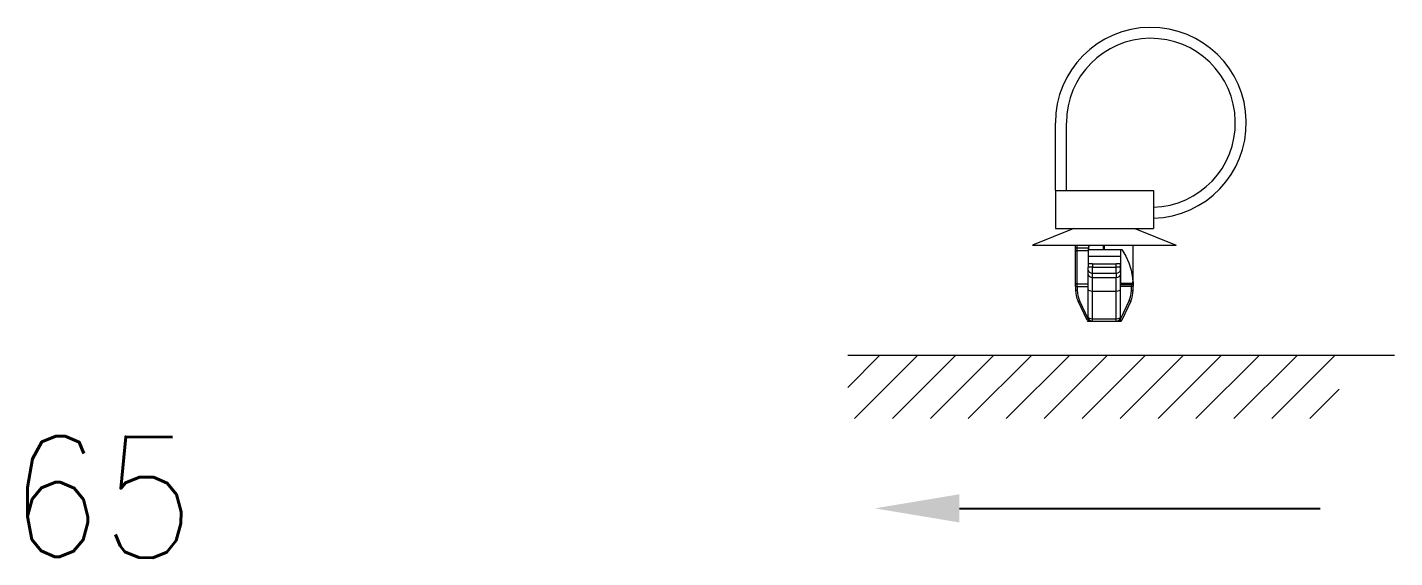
# Model space of a CAD drawing. Header units: inches. Extents: x 47316 to 59086, y 3141 to 11743.
# Drawn here: x 53610.1 to 53666.7, y 10137.2 to 10159.2 of the extents above; entities that cross this region are included whole.
import ezdxf

# ---------------------------------------------------------------- set-up
doc = ezdxf.new("R2010")
doc.units = ezdxf.units.IN
doc.header["$MEASUREMENT"] = 0
doc.styles.get("Standard").update_dxf_attribs({"font": ''})
doc.styles.get('Standard').set_extended_font_data('SimSun')
doc.linetypes.add('_VH_FELT_TAPE', pattern='A,0.4,-0.7,["FELT",Standard,S=0.3,R=0,X=-0.5,Y=-0.15],-0.7', length=1.8)

msp = doc.modelspace()

# ---------------------------------------------------------------- linework, layer by layer
at = {"color": 0, "linetype": 'ByBlock', "lineweight": 15, "ltscale": 0.2}
for p, q in [((53652.669, 10152.45), (53652.669, 10155.25)), ((53653.124, 10152.45), (53653.124, 10155.25))]:
    msp.add_line(p, q, dxfattribs=at)
at = {"color": 0, "linetype": 'ByBlock', "lineweight": 15, "ltscale": 0.289999}
msp.add_line((53652.669, 10152.45), (53656.729, 10152.45), dxfattribs=at)
at = {"color": 0, "linetype": 'ByBlock', "lineweight": 15, "ltscale": 0.1125}
for p, q in [((53652.669, 10152.45), (53652.669, 10150.875)), ((53656.729, 10152.45), (53656.729, 10150.875))]:
    msp.add_line(p, q, dxfattribs=at)
at = {"color": 0, "linetype": 'ByBlock', "lineweight": 15, "ltscale": 0.132311}
for p, q in [((53653.439, 10150.875), (53651.724, 10150.175)), ((53655.959, 10150.875), (53657.674, 10150.175))]:
    msp.add_line(p, q, dxfattribs=at)
at = {"color": 0, "linetype": 'ByBlock', "lineweight": 15, "ltscale": 0.096026}
for p, q in [((53652.669, 10150.875), (53654.013, 10150.875)), ((53655.385, 10150.875), (53656.729, 10150.875))]:
    msp.add_line(p, q, dxfattribs=at)
at = {"color": 0, "linetype": 'ByBlock', "lineweight": 15, "ltscale": 0.097948}
msp.add_line((53654.013, 10150.875), (53655.385, 10150.875), dxfattribs=at)
at = {"color": 0, "linetype": 'ByBlock', "lineweight": 15, "ltscale": 0.425}
msp.add_line((53651.724, 10150.175), (53657.674, 10150.175), dxfattribs=at)
at = {"color": 0, "linetype": 'ByBlock', "lineweight": 15, "ltscale": 0.008443}
for p, q in [((53653.509, 10150.057), (53653.509, 10150.175)), ((53653.579, 10150.057), (53653.579, 10150.175))]:
    msp.add_line(p, q, dxfattribs=at)
at = {"color": 0, "linetype": 'ByBlock', "lineweight": 15, "ltscale": 0.005}
for p, q in [((53653.579, 10150.057), (53653.509, 10150.057)), ((53653.579, 10148.474), (53653.509, 10148.474)), ((53653.579, 10148.308), (53653.509, 10148.308)), ((53655.819, 10148.479), (53655.889, 10148.479)), ((53655.819, 10148.308), (53655.889, 10148.308)), ((53653.671, 10147.894), (53653.607, 10147.864)), ((53655.727, 10147.894), (53655.79, 10147.864)), ((53654.044, 10147.095), (53653.98, 10147.066)), ((53654.044, 10147.095), (53654.044, 10147.025)), ((53655.354, 10147.095), (53655.354, 10147.025)), ((53655.354, 10147.095), (53655.418, 10147.066))]:
    msp.add_line(p, q, dxfattribs=at)
at = {"color": 0, "linetype": 'ByBlock', "lineweight": 15, "ltscale": 0.009488}
msp.add_line((53653.509, 10149.924), (53653.509, 10150.057), dxfattribs=at)
at = {"color": 0, "linetype": 'ByBlock', "lineweight": 15, "ltscale": 0.097302}
for p, q in [((53653.509, 10148.562), (53653.509, 10149.924)), ((53653.579, 10148.584), (53653.579, 10149.946))]:
    msp.add_line(p, q, dxfattribs=at)
at = {"color": 0, "linetype": 'ByBlock', "lineweight": 15, "ltscale": 0.032832}
msp.add_line((53654.039, 10150.057), (53653.579, 10150.057), dxfattribs=at)
at = {"color": 0, "linetype": 'ByBlock', "lineweight": 15, "ltscale": 0.007906}
msp.add_line((53653.579, 10149.946), (53653.579, 10150.057), dxfattribs=at)
at = {"color": 0, "linetype": 'ByBlock', "lineweight": 15, "ltscale": 0.0325}
for p, q in [((53654.034, 10149.946), (53653.579, 10149.946)), ((53653.579, 10148.584), (53654.034, 10148.584)), ((53653.579, 10148.474), (53654.034, 10148.474)), ((53655.364, 10148.557), (53655.819, 10148.557)), ((53655.364, 10148.479), (53655.819, 10148.479))]:
    msp.add_line(p, q, dxfattribs=at)
at = {"color": 0, "linetype": 'ByBlock', "lineweight": 15, "ltscale": 0.02}
for p, q in [((53654.034, 10150), (53654.034, 10149.72)), ((53655.364, 10150), (53655.364, 10149.72))]:
    msp.add_line(p, q, dxfattribs=at)
at = {"color": 0, "linetype": 'ByBlock', "lineweight": 15, "ltscale": 0.095}
for p, q in [((53654.034, 10150), (53655.364, 10150)), ((53654.034, 10149.72), (53655.364, 10149.72))]:
    msp.add_line(p, q, dxfattribs=at)
at = {"color": 0, "linetype": 'ByBlock', "lineweight": 15, "ltscale": 0.0125}
for p, q in [((53654.664, 10150), (53654.664, 10150.175)), ((53654.699, 10150), (53654.699, 10150.175)), ((53654.209, 10149.405), (53654.034, 10149.405)), ((53655.364, 10149.405), (53655.189, 10149.405)), ((53654.209, 10149.274), (53654.034, 10149.274)), ((53655.364, 10149.274), (53655.189, 10149.274))]:
    msp.add_line(p, q, dxfattribs=at)
at = {"color": 0, "linetype": 'ByBlock', "lineweight": 15, "ltscale": 0.0025}
msp.add_line((53654.699, 10150.057), (53654.664, 10150.057), dxfattribs=at)
at = {"color": 0, "linetype": 'ByBlock', "lineweight": 15, "ltscale": 0.004339}
msp.add_line((53655.364, 10150), (53655.425, 10150), dxfattribs=at)
at = {"color": 0, "linetype": 'ByBlock', "lineweight": 15, "ltscale": 0.1}
msp.add_line((53655.364, 10150), (53655.364, 10148.6), dxfattribs=at)
at = {"color": 0, "linetype": 'ByBlock', "lineweight": 15}
for p, q in [((53655.425, 10150), (53655.591, 10149.731)), ((53655.591, 10149.731), (53655.719, 10149.445)), ((53655.719, 10149.445), (53655.808, 10149.148)), ((53655.808, 10149.148), (53655.852, 10148.911)), ((53655.852, 10148.911), (53655.878, 10148.67))]:
    msp.add_line(p, q, dxfattribs=at)
at = {"color": 0, "linetype": 'ByBlock', "lineweight": 15, "ltscale": 0.107719}
msp.add_line((53655.889, 10148.667), (53655.889, 10150.175), dxfattribs=at)
at = {"color": 0, "linetype": 'ByBlock', "lineweight": 15, "ltscale": 0.022501}
for p, q in [((53654.034, 10149.72), (53654.034, 10149.405)), ((53655.364, 10149.72), (53655.364, 10149.405))]:
    msp.add_line(p, q, dxfattribs=at)
at = {"color": 0, "linetype": 'ByBlock', "lineweight": 15, "ltscale": 0.009364}
for p, q in [((53654.034, 10149.405), (53654.034, 10149.274)), ((53654.209, 10149.405), (53654.209, 10149.274)), ((53655.189, 10149.274), (53655.189, 10149.405)), ((53655.364, 10149.274), (53655.364, 10149.405))]:
    msp.add_line(p, q, dxfattribs=at)
at = {"color": 0, "linetype": 'ByBlock', "lineweight": 15, "ltscale": 0.07}
for p, q in [((53654.209, 10149.405), (53655.189, 10149.405)), ((53654.209, 10149.274), (53655.189, 10149.274)), ((53654.209, 10149.022), (53655.189, 10149.022)), ((53654.209, 10148.845), (53655.189, 10148.845)), ((53654.209, 10148.278), (53655.189, 10148.278)), ((53654.209, 10147.131), (53655.189, 10147.131)), ((53654.209, 10147.025), (53655.189, 10147.025))]:
    msp.add_line(p, q, dxfattribs=at)
at = {"color": 0, "linetype": 'ByBlock', "lineweight": 15, "ltscale": 0.009006}
for p, q in [((53654.034, 10149.148), (53654.034, 10149.274)), ((53655.364, 10149.148), (53655.364, 10149.274))]:
    msp.add_line(p, q, dxfattribs=at)
at = {"color": 0, "linetype": 'ByBlock', "lineweight": 15, "ltscale": 0.012637}
for p, q in [((53654.034, 10148.971), (53654.034, 10149.148)), ((53654.209, 10148.845), (53654.209, 10149.022)), ((53655.189, 10149.022), (53655.189, 10148.845)), ((53655.364, 10149.148), (53655.364, 10148.971))]:
    msp.add_line(p, q, dxfattribs=at)
at = {"color": 0, "linetype": 'ByBlock', "lineweight": 15, "ltscale": 0.04455}
for p, q in [((53654.034, 10148.348), (53654.034, 10148.971)), ((53655.364, 10148.348), (53655.364, 10148.971))]:
    msp.add_line(p, q, dxfattribs=at)
at = {"color": 0, "linetype": 'ByBlock', "lineweight": 15, "ltscale": 0.018011}
for p, q in [((53654.209, 10149.022), (53654.209, 10149.274)), ((53655.189, 10149.022), (53655.189, 10149.274))]:
    msp.add_line(p, q, dxfattribs=at)
at = {"color": 0, "linetype": 'ByBlock', "lineweight": 15, "ltscale": 0.0405}
for p, q in [((53654.209, 10148.278), (53654.209, 10148.845)), ((53655.189, 10148.278), (53655.189, 10148.845))]:
    msp.add_line(p, q, dxfattribs=at)
at = {"color": 0, "linetype": 'ByBlock', "lineweight": 15, "ltscale": 0.006325}
msp.add_line((53653.509, 10148.474), (53653.509, 10148.562), dxfattribs=at)
at = {"color": 0, "linetype": 'ByBlock', "lineweight": 15, "ltscale": 0.011804}
for p, q in [((53653.509, 10148.474), (53653.509, 10148.308)), ((53653.579, 10148.474), (53653.579, 10148.308))]:
    msp.add_line(p, q, dxfattribs=at)
at = {"color": 0, "linetype": 'ByBlock', "lineweight": 15, "ltscale": 0.007907}
msp.add_line((53653.579, 10148.474), (53653.579, 10148.584), dxfattribs=at)
at = {"color": 0, "linetype": 'ByBlock', "lineweight": 15, "ltscale": 0.081943}
for p, q in [((53654.034, 10147.2), (53654.034, 10148.348)), ((53654.209, 10147.131), (53654.209, 10148.278)), ((53655.189, 10147.131), (53655.189, 10148.278)), ((53655.364, 10147.2), (53655.364, 10148.348))]:
    msp.add_line(p, q, dxfattribs=at)
at = {"color": 0, "linetype": 'ByBlock', "lineweight": 15, "ltscale": 0.031953}
msp.add_line((53655.364, 10148.6), (53655.811, 10148.6), dxfattribs=at)
at = {"color": 0, "linetype": 'ByBlock', "lineweight": 15, "ltscale": 0.003059}
msp.add_line((53655.364, 10148.557), (53655.364, 10148.6), dxfattribs=at)
at = {"color": 0, "linetype": 'ByBlock', "lineweight": 15, "ltscale": 0.000233459}
msp.add_line((53655.364, 10148.554), (53655.364, 10148.557), dxfattribs=at)
at = {"color": 0, "linetype": 'ByBlock', "lineweight": 15, "ltscale": 0.005363}
msp.add_line((53655.364, 10148.479), (53655.364, 10148.554), dxfattribs=at)
at = {"color": 0, "linetype": 'ByBlock', "lineweight": 15, "ltscale": 0.000495148}
msp.add_line((53655.811, 10148.6), (53655.818, 10148.6), dxfattribs=at)
at = {"color": 0, "linetype": 'ByBlock', "lineweight": 15, "ltscale": 9.0198e-05}
msp.add_line((53655.818, 10148.6), (53655.819, 10148.599), dxfattribs=at)
at = {"color": 0, "linetype": 'ByBlock', "lineweight": 15, "ltscale": 0.002986}
msp.add_line((53655.819, 10148.599), (53655.819, 10148.557), dxfattribs=at)
at = {"color": 0, "linetype": 'ByBlock', "lineweight": 15, "ltscale": 0.005597}
msp.add_line((53655.819, 10148.557), (53655.819, 10148.479), dxfattribs=at)
at = {"color": 0, "linetype": 'ByBlock', "lineweight": 15, "ltscale": 0.012206}
for p, q in [((53655.819, 10148.308), (53655.819, 10148.479)), ((53655.889, 10148.308), (53655.889, 10148.479))]:
    msp.add_line(p, q, dxfattribs=at)
at = {"color": 0, "linetype": 'ByBlock', "lineweight": 15, "ltscale": 0.000715637}
msp.add_line((53655.878, 10148.67), (53655.888, 10148.67), dxfattribs=at)
at = {"color": 0, "linetype": 'ByBlock', "lineweight": 15, "ltscale": 0.00896}
msp.add_line((53655.889, 10148.667), (53655.889, 10148.542), dxfattribs=at)
at = {"color": 0, "linetype": 'ByBlock', "lineweight": 15, "ltscale": 0.004477}
msp.add_line((53655.889, 10148.542), (53655.889, 10148.479), dxfattribs=at)
at = {"color": 0, "linetype": 'ByBlock', "lineweight": 15, "ltscale": 0.062942}
for p, q in [((53653.98, 10147.066), (53653.607, 10147.864)), ((53655.79, 10147.864), (53655.418, 10147.066))]:
    msp.add_line(p, q, dxfattribs=at)
at = {"color": 0, "linetype": 'ByBlock', "lineweight": 15, "ltscale": 0.062941}
for p, q in [((53654.044, 10147.095), (53653.671, 10147.894)), ((53655.727, 10147.894), (53655.354, 10147.095))]:
    msp.add_line(p, q, dxfattribs=at)
at = {"color": 0, "linetype": 'ByBlock', "lineweight": 15, "ltscale": 0.001816}
for p, q in [((53654.044, 10147.095), (53654.069, 10147.095)), ((53655.329, 10147.095), (53655.354, 10147.095))]:
    msp.add_line(p, q, dxfattribs=at)
at = {"color": 0, "linetype": 'ByBlock', "lineweight": 15, "ltscale": 0.007544}
for p, q in [((53654.209, 10147.025), (53654.209, 10147.131)), ((53655.189, 10147.025), (53655.189, 10147.131))]:
    msp.add_line(p, q, dxfattribs=at)
at = {"color": 0, "linetype": 'ByBlock', "lineweight": 15, "ltscale": 0.011816}
for p, q in [((53654.044, 10147.025), (53654.209, 10147.025)), ((53655.189, 10147.025), (53655.354, 10147.025))]:
    msp.add_line(p, q, dxfattribs=at)
at = {"color": 0, "lineweight": 15}
for p, q in [((53644.067, 10145.625), (53666.723, 10145.625, 0)), ((53644.067, 10144.287), (53645.405, 10145.625)), ((53644.349, 10142.997), (53646.977, 10145.625)), ((53645.92, 10142.997), (53648.548, 10145.625)), ((53647.492, 10142.997), (53650.12, 10145.625)), ((53649.063, 10142.997), (53651.691, 10145.625)), ((53650.635, 10142.997), (53653.263, 10145.625)), ((53652.206, 10142.997), (53654.835, 10145.625)), ((53653.778, 10142.997), (53656.406, 10145.625)), ((53655.349, 10142.997), (53657.978, 10145.625)), ((53656.921, 10142.997), (53659.549, 10145.625)), ((53658.493, 10142.997), (53661.121, 10145.625)), ((53660.064, 10142.997), (53662.692, 10145.625)), ((53661.636, 10142.997), (53664.264, 10145.625)), ((53663.207, 10142.997), (53664.429, 10144.219))]:
    msp.add_line(p, q, dxfattribs=at)
msp.add_line((53648.695, 10139.275), (53663.643, 10139.275))
at = {"color": 0, "linetype": 'ByBlock', "lineweight": 15}
for centre, radius, start, end in [((53656.624, 10155.25), 3.955, 271.5213, 180), ((53656.624, 10155.25), 3.5, 271.7191, 180), ((53654.384, 10150), 0.35, 150, 180), ((53654.559, 10148.308), 1.05, 180, 205.0169), ((53654.559, 10148.308), 0.98, 180, 205.0169), ((53654.839, 10148.308), 0.98, 334.9831, 0), ((53654.839, 10148.308), 1.05, 334.9831, 0), ((53655.813, 10148.666), 0.0652, 268.3994, 4.0763), ((53655.818, 10148.67), 0.0699, 270.0574, 0.0573), ((53655.886, 10148.668), 0.00303, 341.1624, 44.3906), ((53654.044, 10147.095), 0.07, 205.0169, 270), ((53654.209, 10147.2), 0.175, 180, 270), ((53655.189, 10147.2), 0.175, 270, 0), ((53655.354, 10147.095), 0.07, 270, 334.9831)]:
    msp.add_arc(centre, radius, start, end, dxfattribs=at)
for centre, major_axis, ratio, start_param, end_param in [((53653.579, 10149.924), (0.07, 0), 0.316228, 1.570796, 3.141593), ((53654.209, 10149.148), (0.175, 0), 0.720438, 3.141593, 4.712389), ((53654.209, 10148.971), (0.175, 0), 0.720438, 3.141593, 4.712389), ((53655.189, 10149.148), (0.175, 0), 0.720438, 4.712389, 6.283185), ((53655.189, 10148.971), (0.175, 0), 0.720438, 4.712389, 6.283185), ((53653.579, 10148.562), (0.07, 0), 0.316228, 1.570796, 3.141593), ((53654.209, 10148.348), (0.175, 0), 0.396439, 3.141593, 4.712389), ((53655.189, 10148.348), (0.175, 0), 0.396439, 4.712389, 6.283185), ((53655.819, 10148.667), (-0.07, 0), 0.97071, 1.570796, 3.141593), ((53655.819, 10148.542), (-0.07, 0), 0.22389, 3.141593, 4.712389), ((53654.209, 10147.2), (0.175, 0), 0.396439, 3.141593, 4.712389), ((53655.189, 10147.2), (0.175, 0), 0.396439, 4.712389, 6.283185)]:
    msp.add_ellipse(centre, major_axis=major_axis, ratio=ratio, start_param=start_param, end_param=end_param, dxfattribs=at)
msp.add_solid([(53648.695, 10138.692), (53645.195, 10139.275), (53648.695, 10139.859)])

# ---------------------------------------------------------------- texts
at = {"color": 7, "linetype": '_VH_FELT_TAPE', "lineweight": 18, "ltscale": 5, "insert": (53609.346, 10142.283), "char_height": 5, "width": 8.57143, "attachment_point": 1, "rotation": 359.5099}
msp.add_mtext('\\Fromans.shx;\\W0.9000000000;\\T1.0000000000;\\o\\l65', dxfattribs=at)

doc.saveas('drawing.dxf')
